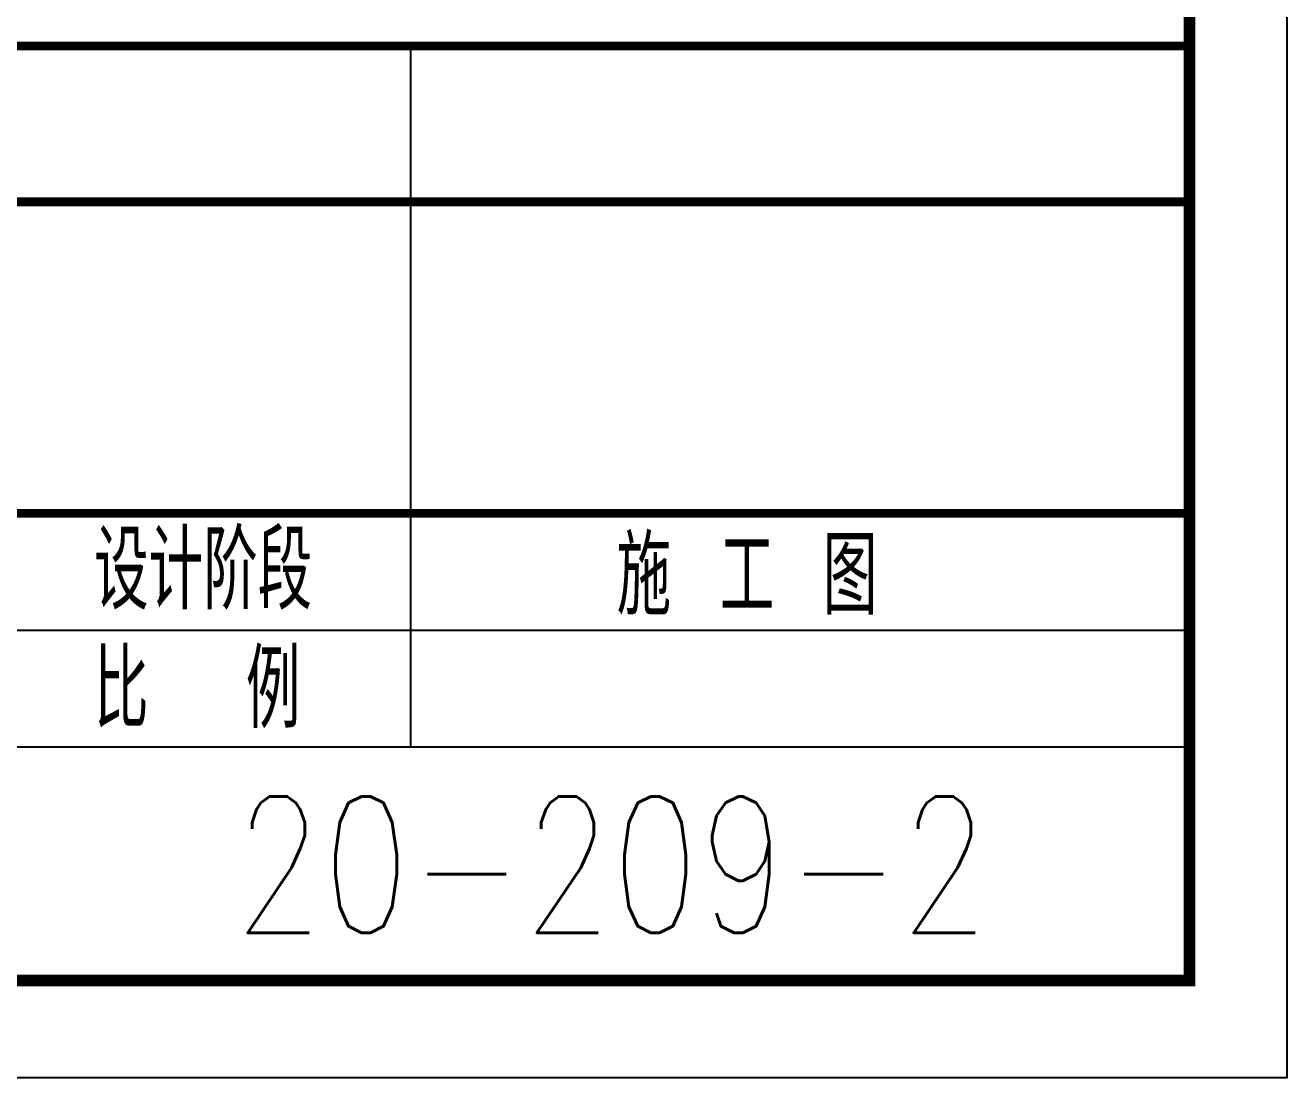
# Model space of a CAD drawing. Extents: x 2423 to 4272, y 1058 to 1658.
# Drawn here: x 4206.8 to 4271.6, y 1064 to 1118 of the extents above; entities that cross this region are included whole.
import ezdxf
from ezdxf.enums import TextEntityAlignment as Align

# ---------------------------------------------------------------- set-up
doc = ezdxf.new("R2010")
doc.units = 0
doc.header["$LTSCALE"] = 9
doc.header["$MEASUREMENT"] = 0
doc.layers.add('1', color=2, linetype='CONTINUOUS')
doc.layers.add('2', color=1, linetype='CONTINUOUS')
doc.styles.add('HZ', font='txt', dxfattribs={"width": 0.75, "bigfont": 'hztxt'})

msp = doc.modelspace()

# ---------------------------------------------------------------- linework, layer by layer
at = {"layer": '1', "color": 2}
for p, q in [((4226.601, 1116.972), (4226.601, 1080.972)), ((4086.601, 1086.972), (4266.601, 1086.972)), ((4086.601, 1080.972), (4266.601, 1080.972))]:
    msp.add_line(p, q, dxfattribs=at)
at = {"layer": '1'}
msp.add_lwpolyline([(3851.601, 1063.972), (3851.601, 1360.972), (4271.601, 1360.972), (4271.601, 1063.972)], close=True, dxfattribs=at)
at = {"layer": '1', "color": 2, "const_width": 0.45}
for points in [[(4266.601, 1116.972), (4126.601, 1116.972)], [(4266.601, 1108.972), (4086.601, 1108.972)], [(4266.601, 1092.972), (4086.601, 1092.972)]]:
    msp.add_lwpolyline(points, dxfattribs=at)
at = {"layer": '2'}
for p, q in [((4266.601, 1068.972), (4266.601, 1128.972)), ((4266.601, 1068.972), (4266.601, 1128.972)), ((4086.601, 1068.972), (4266.601, 1068.972)), ((4086.601, 1068.972), (4266.601, 1068.972)), ((4086.601, 1068.972), (4266.601, 1068.972))]:
    msp.add_line(p, q, dxfattribs=at)
at = {"layer": '2', "const_width": 0.6}
msp.add_lwpolyline([(3876.601, 1068.972), (3876.601, 1355.972), (4266.601, 1355.972), (4266.601, 1068.972)], close=True, dxfattribs=at)
at = {"layer": '2', "color": 1, "const_width": 0.6}
msp.add_lwpolyline([(4266.601, 1068.972), (4266.601, 1128.972), (4086.601, 1128.972), (4086.601, 1068.972)], close=True, dxfattribs=at)

# ---------------------------------------------------------------- texts
at = {"layer": '1', "color": 2, "style": 'HZ'}
for s, height, width, p in [('设计阶段', 4, 0.7, (4210.361, 1088.038)), ('比  例', 4, 0.7, (4210.361, 1081.928)), ('20-209-2', 7, 0.75, (4217.573, 1071.425))]:
    msp.add_text(s, height=height, dxfattribs=dict(at, width=width)).set_placement(p)
at = {"layer": '1', "color": 2, "style": 'HZ', "width": 0.7}
msp.add_text('施 工 图', height=4, dxfattribs=at).set_placement((4243.885, 1089.969), align=Align.MIDDLE)

doc.saveas('drawing.dxf')
